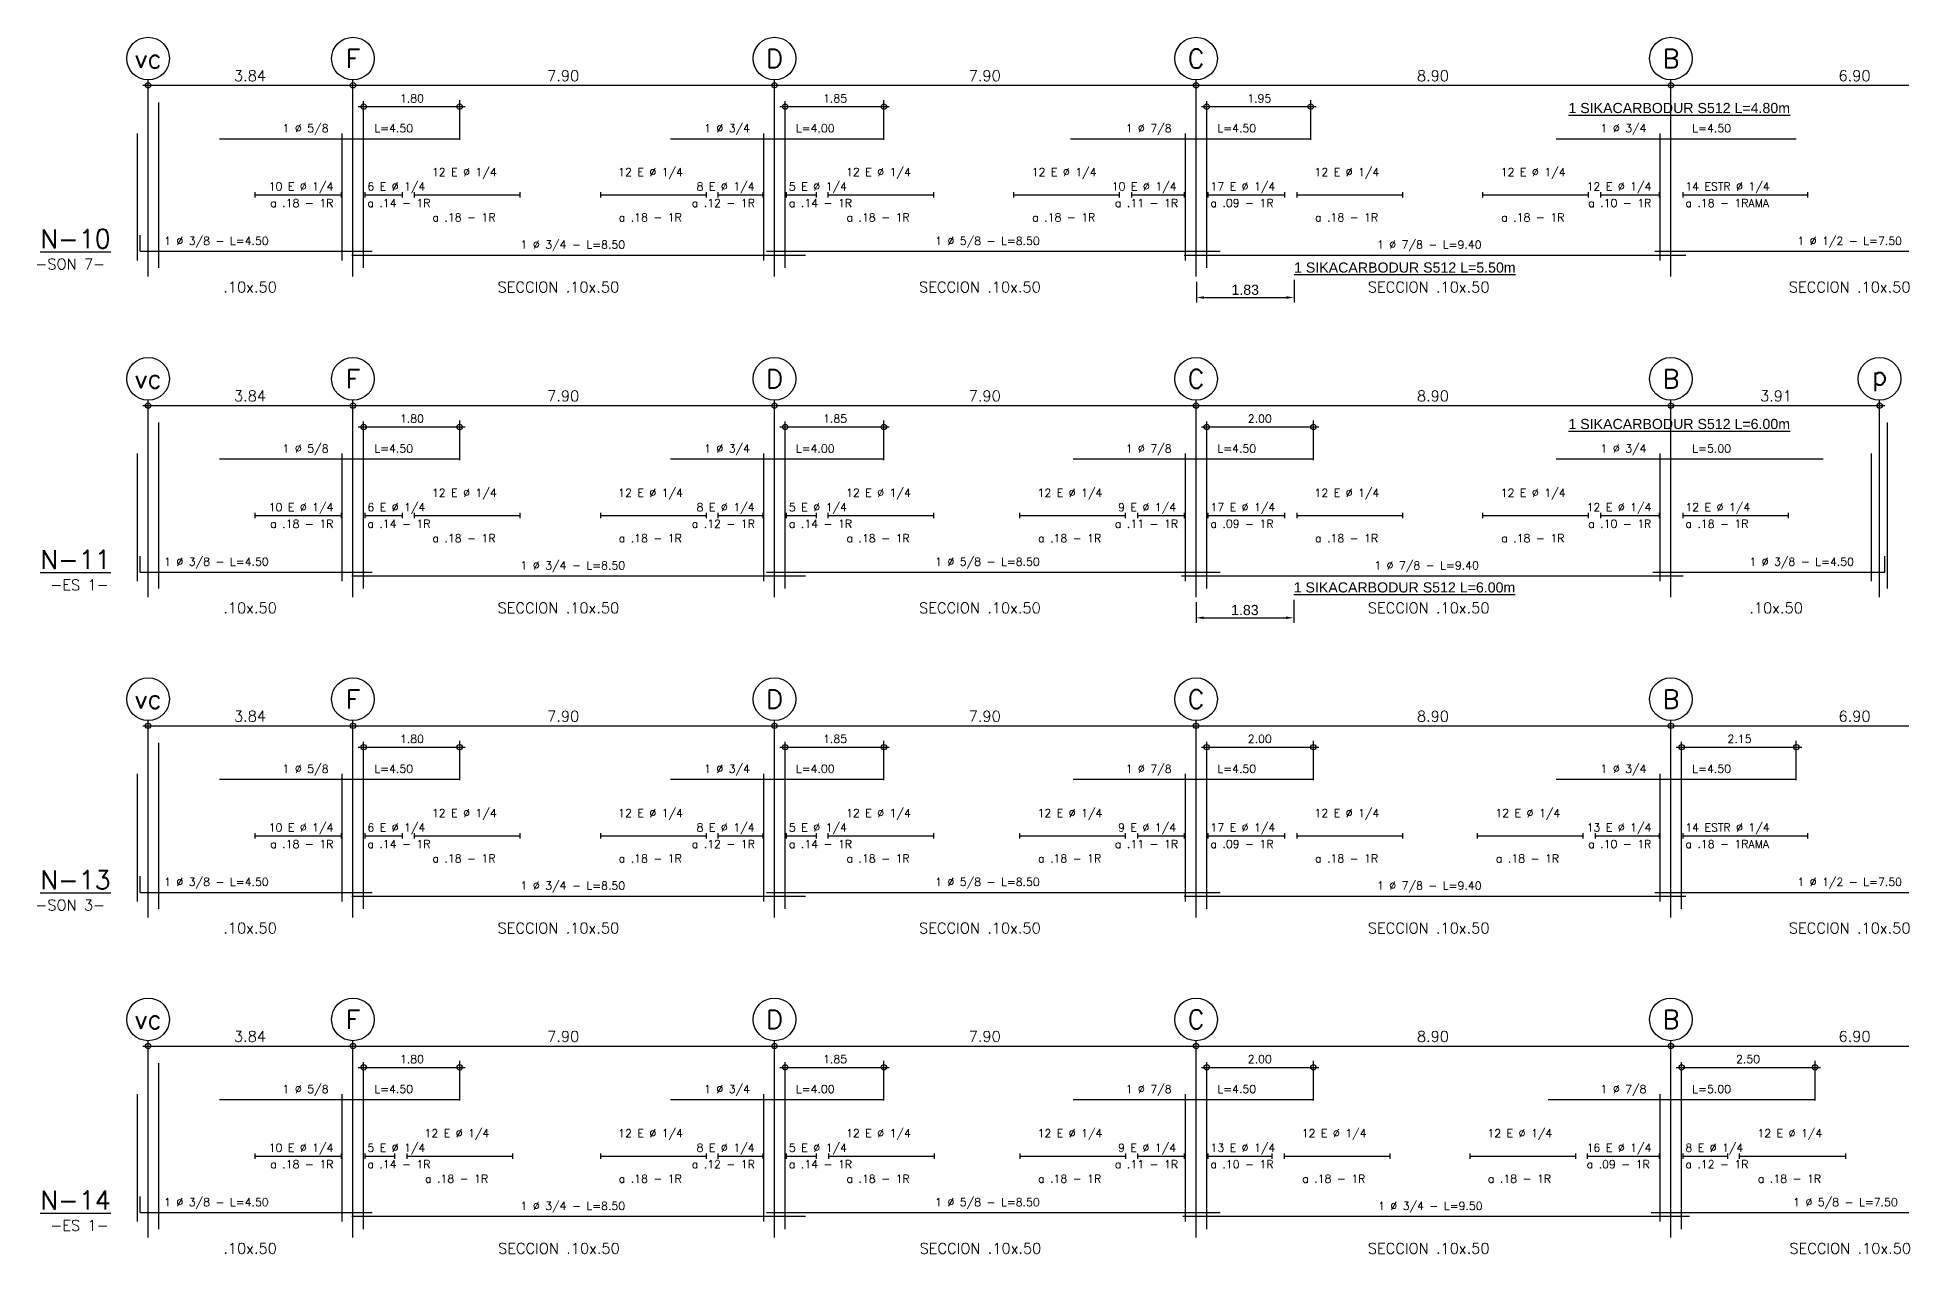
# Model space of a CAD drawing. Header units: millimetres. Extents: x 1 to 301, y -42 to 59.
# Drawn here: x 1.14 to 36.08, y 12.52 to 35.31 of the extents above; entities that cross this region are included whole.
import ezdxf
from ezdxf.enums import TextEntityAlignment as Align

# ---------------------------------------------------------------- set-up
doc = ezdxf.new("R2010")
doc.units = ezdxf.units.MM
doc.header["$LTSCALE"] = 0.0003
doc.header["$PDMODE"] = 34
doc.header["$PDSIZE"] = 0.1
for name, color, linetype in [('SIM-ACHURADOS', 8, 'Continuous'), ('SIM-COTAS', 1, 'Continuous'), ('SIM-FIBRACARB', 4, 'Continuous')]:
    doc.layers.add(name, color=color, linetype=linetype)
doc.styles.add('ARIAL EE', font='arial.ttf')
doc.styles.add('P140', font='SIMPLEX', dxfattribs={"height": 0.35})
doc.styles.add('P60', font='SIMPLEX', dxfattribs={"height": 0.16})
doc.styles.add('P80', font='SIMPLEX', dxfattribs={"height": 0.2})
doc.dimstyles.new('RE - STANDAR', dxfattribs={"dimtxt": 0.002, "dimasz": 0.0015, "dimexe": 0.001, "dimexo": 0.001, "dimgap": 0.0005, "dimtad": 1, "dimzin": 4, "dimdsep": 46, "dimtxsty": 'ARIAL EE', "dimcen": -0.001, "dimclrd": 256, "dimclre": 256, "dimclrt": 2, "dimadec": 0, "dimazin": 0, "dimtfac": 1, "dimtix": 1, "dimtofl": 0, "dimtmove": 1, "dimatfit": 0, "dimfxl": 0.0015, "dimtolj": 1, "dimtzin": 4, "dimlwd": -1, "dimlwe": -1, "dimarcsym": 0})

# ---------------------------------------------------------------- blocks, each defined once
blk = doc.blocks.new('*D13')
at = {"layer": 'SIM-COTAS', "transparency": 16777216}
for p, q in [((24.695, 30.77), (24.695, 30.344)), ((22.865, 30.73), (22.865, 30.344)), ((23.008, 30.439), (24.553, 30.439))]:
    blk.add_line(p, q, dxfattribs=at)
for points in [[(23.008, 30.463), (23.008, 30.415), (22.865, 30.439)], [(24.553, 30.463), (24.553, 30.415), (24.695, 30.439)]]:
    blk.add_solid(points, dxfattribs=at)
at = {"layer": 'SIM-COTAS', "color": 2, "transparency": 16777216, "insert": (23.78, 30.583), "char_height": 0.19, "attachment_point": 5, "style": 'ARIAL EE'}
blk.add_mtext('\\A1;1.83', dxfattribs=at)
blk = doc.blocks.new('*D15')
at = {"layer": 'SIM-COTAS', "transparency": 16777216}
for p, q in [((22.858, 24.73), (22.858, 24.344)), ((24.688, 24.776), (24.688, 24.344)), ((23, 24.439), (24.545, 24.439))]:
    blk.add_line(p, q, dxfattribs=at)
for points in [[(23, 24.463), (23, 24.415), (22.858, 24.439)], [(24.545, 24.463), (24.545, 24.415), (24.688, 24.439)]]:
    blk.add_solid(points, dxfattribs=at)
at = {"layer": 'SIM-COTAS', "color": 2, "transparency": 16777216, "insert": (23.773, 24.583), "char_height": 0.19, "attachment_point": 5, "style": 'ARIAL EE'}
blk.add_mtext('\\A1;1.83', dxfattribs=at)

msp = doc.modelspace()

# ---------------------------------------------------------------- linework, layer by layer
at = {"layer": 'SIM-ACHURADOS'}
for p, q in [((3.218, 30.835), (3.218, 34.515)), ((3.218, 34.415), (45.758, 34.415)), ((7.058, 30.835), (7.058, 34.515)), ((14.958, 30.835), (14.958, 34.515)), ((22.858, 30.835), (22.858, 34.515)), ((31.758, 30.835), (31.758, 34.515)), ((3.418, 30.995), (3.418, 34.095)), ((7.258, 30.995), (7.258, 34.095)), ((7.258, 34.015), (9.058, 34.015)), ((9.058, 33.395), (9.058, 34.135)), ((15.158, 30.995), (15.158, 34.095)), ((15.158, 34.015), (17.008, 34.015)), ((17.008, 33.395), (17.008, 34.135)), ((23.058, 30.995), (23.058, 34.095)), ((23.058, 34.015), (25.008, 34.015)), ((25.008, 33.395), (25.008, 34.135)), ((3.018, 31.135), (3.018, 33.515)), ((4.558, 33.415), (9.058, 33.415)), ((6.858, 31.135), (6.858, 33.515)), ((13.008, 33.415), (17.008, 33.415)), ((14.758, 31.135), (14.758, 33.515)), ((20.508, 33.415), (25.008, 33.415)), ((22.658, 31.135), (22.658, 33.515)), ((29.608, 33.415), (34.108, 33.415)), ((31.558, 31.135), (31.558, 33.515)), ((5.218, 32.415), (5.218, 32.315)), ((5.218, 32.365), (6.838, 32.365)), ((6.838, 32.415), (6.838, 32.315)), ((7.278, 32.415), (7.278, 32.315)), ((7.278, 32.365), (7.978, 32.365)), ((7.978, 32.415), (7.978, 32.315)), ((8.208, 32.415), (8.208, 32.315)), ((8.208, 32.365), (10.188, 32.365)), ((10.188, 32.415), (10.188, 32.315)), ((11.698, 32.415), (11.698, 32.315)), ((11.698, 32.365), (13.678, 32.365)), ((13.678, 32.415), (13.678, 32.315)), ((13.898, 32.415), (13.898, 32.315)), ((13.898, 32.365), (14.738, 32.365)), ((14.738, 32.415), (14.738, 32.315)), ((15.178, 32.415), (15.178, 32.315)), ((15.178, 32.365), (15.738, 32.365)), ((15.738, 32.415), (15.738, 32.315)), ((15.958, 32.415), (15.958, 32.315)), ((15.958, 32.365), (17.938, 32.365)), ((17.938, 32.415), (17.938, 32.315)), ((19.438, 32.415), (19.438, 32.315)), ((19.438, 32.365), (21.418, 32.365)), ((21.418, 32.415), (21.418, 32.315)), ((21.648, 32.415), (21.648, 32.315)), ((21.648, 32.365), (22.638, 32.365)), ((22.638, 32.415), (22.638, 32.315)), ((23.078, 32.415), (23.078, 32.315)), ((23.078, 32.365), (24.518, 32.365)), ((24.518, 32.415), (24.518, 32.315)), ((24.748, 32.415), (24.748, 32.315)), ((24.748, 32.365), (26.728, 32.365)), ((26.728, 32.415), (26.728, 32.315)), ((28.228, 32.415), (28.228, 32.315)), ((28.228, 32.365), (30.208, 32.365)), ((30.208, 32.415), (30.208, 32.315)), ((30.438, 32.415), (30.438, 32.315)), ((30.438, 32.365), (31.538, 32.365)), ((31.538, 32.415), (31.538, 32.315)), ((31.978, 32.415), (31.978, 32.315)), ((31.978, 32.365), (34.318, 32.365)), ((34.318, 32.415), (34.318, 32.315)), ((3.068, 31.305), (3.068, 31.605)), ((3.068, 31.305), (7.418, 31.305)), ((7.038, 31.235), (15.538, 31.235)), ((14.808, 31.305), (23.308, 31.305)), ((22.638, 31.235), (32.038, 31.235)), ((31.458, 31.305), (38.958, 31.305)), ((3.218, 24.825), (3.218, 28.515)), ((3.218, 28.415), (35.668, 28.415)), ((7.058, 24.825), (7.058, 28.515)), ((14.958, 24.825), (14.958, 28.515)), ((22.858, 24.825), (22.858, 28.515)), ((31.758, 24.825), (31.758, 28.515)), ((35.668, 24.825), (35.668, 28.515)), ((3.418, 24.985), (3.418, 28.095)), ((7.258, 24.985), (7.258, 28.095)), ((7.258, 28.015), (9.058, 28.015)), ((9.058, 27.395), (9.058, 28.135)), ((15.158, 24.985), (15.158, 28.095)), ((15.158, 28.015), (17.008, 28.015)), ((17.008, 27.395), (17.008, 28.135)), ((23.058, 24.985), (23.058, 28.095)), ((23.058, 28.015), (25.058, 28.015)), ((25.058, 27.395), (25.058, 28.135)), ((35.818, 24.985), (35.818, 28.095)), ((3.018, 25.125), (3.018, 27.515)), ((4.558, 27.415), (9.058, 27.415)), ((6.858, 25.125), (6.858, 27.515)), ((13.008, 27.415), (17.008, 27.415)), ((14.758, 25.125), (14.758, 27.515)), ((20.558, 27.415), (25.058, 27.415)), ((22.658, 25.125), (22.658, 27.515)), ((29.608, 27.415), (34.608, 27.415)), ((31.558, 25.125), (31.558, 27.515)), ((35.518, 25.125), (35.518, 27.515)), ((5.218, 26.405), (5.218, 26.305)), ((5.218, 26.355), (6.838, 26.355)), ((6.838, 26.405), (6.838, 26.305)), ((7.278, 26.405), (7.278, 26.305)), ((7.278, 26.355), (7.978, 26.355)), ((7.978, 26.405), (7.978, 26.305)), ((8.208, 26.405), (8.208, 26.305)), ((8.208, 26.355), (10.188, 26.355)), ((10.188, 26.405), (10.188, 26.305)), ((11.698, 26.405), (11.698, 26.305)), ((11.698, 26.355), (13.678, 26.355)), ((13.678, 26.405), (13.678, 26.305)), ((13.898, 26.405), (13.898, 26.305)), ((13.898, 26.355), (14.738, 26.355)), ((14.738, 26.405), (14.738, 26.305)), ((15.178, 26.405), (15.178, 26.305)), ((15.178, 26.355), (15.738, 26.355)), ((15.738, 26.405), (15.738, 26.305)), ((15.958, 26.405), (15.958, 26.305)), ((15.958, 26.355), (17.938, 26.355)), ((17.938, 26.405), (17.938, 26.305)), ((19.548, 26.405), (19.548, 26.305)), ((19.548, 26.355), (21.528, 26.355)), ((21.528, 26.405), (21.528, 26.305)), ((21.758, 26.405), (21.758, 26.305)), ((21.758, 26.355), (22.638, 26.355)), ((22.638, 26.405), (22.638, 26.305)), ((23.078, 26.405), (23.078, 26.305)), ((23.078, 26.355), (24.518, 26.355)), ((24.518, 26.405), (24.518, 26.305)), ((24.748, 26.405), (24.748, 26.305)), ((24.748, 26.355), (26.728, 26.355)), ((26.728, 26.405), (26.728, 26.305)), ((28.228, 26.405), (28.228, 26.305)), ((28.228, 26.355), (30.208, 26.355)), ((30.208, 26.405), (30.208, 26.305)), ((30.438, 26.405), (30.438, 26.305)), ((30.438, 26.355), (31.538, 26.355)), ((31.538, 26.405), (31.538, 26.305)), ((31.978, 26.405), (31.978, 26.305)), ((31.978, 26.355), (33.958, 26.355)), ((33.958, 26.405), (33.958, 26.305)), ((3.068, 25.295), (3.068, 25.595)), ((35.768, 25.295), (35.768, 25.595)), ((3.068, 25.295), (7.418, 25.295)), ((7.038, 25.225), (15.538, 25.225)), ((14.808, 25.295), (23.308, 25.295)), ((22.588, 25.225), (31.988, 25.225)), ((31.418, 25.295), (35.768, 25.295)), ((3.218, 18.825), (3.218, 22.515)), ((3.218, 22.415), (45.758, 22.415)), ((7.058, 18.825), (7.058, 22.515)), ((14.958, 18.825), (14.958, 22.515)), ((22.858, 18.825), (22.858, 22.515)), ((31.758, 18.825), (31.758, 22.515)), ((3.418, 18.985), (3.418, 22.095)), ((7.258, 18.985), (7.258, 22.095)), ((7.258, 22.015), (9.058, 22.015)), ((9.058, 21.395), (9.058, 22.135)), ((15.158, 18.985), (15.158, 22.095)), ((15.158, 22.015), (17.008, 22.015)), ((17.008, 21.395), (17.008, 22.135)), ((23.058, 18.985), (23.058, 22.095)), ((23.058, 22.015), (25.058, 22.015)), ((25.058, 21.395), (25.058, 22.135)), ((31.958, 18.985), (31.958, 22.095)), ((31.958, 22.015), (34.108, 22.015)), ((34.108, 21.395), (34.108, 22.135)), ((3.018, 19.125), (3.018, 21.515)), ((4.558, 21.415), (9.058, 21.415)), ((6.858, 19.125), (6.858, 21.515)), ((13.008, 21.415), (17.008, 21.415)), ((14.758, 19.125), (14.758, 21.515)), ((20.558, 21.415), (25.058, 21.415)), ((22.658, 19.125), (22.658, 21.515)), ((29.608, 21.415), (34.108, 21.415)), ((31.558, 19.125), (31.558, 21.515)), ((5.218, 20.405), (5.218, 20.305)), ((5.218, 20.355), (6.838, 20.355)), ((6.838, 20.405), (6.838, 20.305)), ((7.278, 20.405), (7.278, 20.305)), ((7.278, 20.355), (7.978, 20.355)), ((7.978, 20.405), (7.978, 20.305)), ((8.208, 20.405), (8.208, 20.305)), ((8.208, 20.355), (10.188, 20.355)), ((10.188, 20.405), (10.188, 20.305)), ((11.698, 20.405), (11.698, 20.305)), ((11.698, 20.355), (13.678, 20.355)), ((13.678, 20.405), (13.678, 20.305)), ((13.898, 20.405), (13.898, 20.305)), ((13.898, 20.355), (14.738, 20.355)), ((14.738, 20.405), (14.738, 20.305)), ((15.178, 20.405), (15.178, 20.305)), ((15.178, 20.355), (15.738, 20.355)), ((15.738, 20.405), (15.738, 20.305)), ((15.958, 20.405), (15.958, 20.305)), ((15.958, 20.355), (17.938, 20.355)), ((17.938, 20.405), (17.938, 20.305)), ((19.548, 20.405), (19.548, 20.305)), ((19.548, 20.355), (21.528, 20.355)), ((21.528, 20.405), (21.528, 20.305)), ((21.758, 20.405), (21.758, 20.305)), ((21.758, 20.355), (22.638, 20.355)), ((22.638, 20.405), (22.638, 20.305)), ((23.078, 20.405), (23.078, 20.305)), ((23.078, 20.355), (24.518, 20.355)), ((24.518, 20.405), (24.518, 20.305)), ((24.748, 20.405), (24.748, 20.305)), ((24.748, 20.355), (26.728, 20.355)), ((26.728, 20.405), (26.728, 20.305)), ((28.128, 20.405), (28.128, 20.305)), ((28.128, 20.355), (30.108, 20.355)), ((30.108, 20.405), (30.108, 20.305)), ((30.338, 20.405), (30.338, 20.305)), ((30.338, 20.355), (31.538, 20.355)), ((31.538, 20.405), (31.538, 20.305)), ((31.978, 20.405), (31.978, 20.305)), ((31.978, 20.355), (34.318, 20.355)), ((34.318, 20.405), (34.318, 20.305)), ((3.068, 19.295), (3.068, 19.595)), ((3.068, 19.295), (7.418, 19.295)), ((7.038, 19.225), (15.538, 19.225)), ((14.808, 19.295), (23.308, 19.295)), ((22.638, 19.225), (32.038, 19.225)), ((31.458, 19.295), (38.958, 19.295)), ((3.218, 12.825), (3.218, 16.515)), ((7.058, 12.825), (7.058, 16.515)), ((14.958, 12.825), (14.958, 16.515)), ((22.858, 12.825), (22.858, 16.515)), ((31.758, 12.825), (31.758, 16.515)), ((3.218, 16.415), (40.138, 16.415)), ((3.418, 12.985), (3.418, 16.095)), ((7.258, 12.985), (7.258, 16.095)), ((9.058, 15.395), (9.058, 16.135)), ((15.158, 12.985), (15.158, 16.095)), ((17.008, 15.395), (17.008, 16.135)), ((23.058, 12.985), (23.058, 16.095)), ((25.058, 15.395), (25.058, 16.135)), ((31.958, 12.985), (31.958, 16.095)), ((34.458, 15.395), (34.458, 16.135)), ((7.258, 16.015), (9.058, 16.015)), ((15.158, 16.015), (17.008, 16.015)), ((23.058, 16.015), (25.058, 16.015)), ((31.958, 16.015), (34.458, 16.015)), ((3.018, 13.125), (3.018, 15.515)), ((4.558, 15.415), (9.058, 15.415)), ((6.858, 13.125), (6.858, 15.515)), ((13.008, 15.415), (17.008, 15.415)), ((14.758, 13.125), (14.758, 15.515)), ((20.558, 15.415), (25.058, 15.415)), ((22.658, 13.125), (22.658, 15.515)), ((29.458, 15.415), (34.458, 15.415)), ((31.558, 13.125), (31.558, 15.515)), ((5.218, 14.405), (5.218, 14.305)), ((5.218, 14.355), (6.838, 14.355)), ((6.838, 14.405), (6.838, 14.305)), ((7.278, 14.405), (7.278, 14.305)), ((7.278, 14.355), (7.838, 14.355)), ((7.838, 14.405), (7.838, 14.305)), ((8.068, 14.405), (8.068, 14.305)), ((8.068, 14.355), (10.048, 14.355)), ((10.048, 14.405), (10.048, 14.305)), ((11.698, 14.405), (11.698, 14.305)), ((11.698, 14.355), (13.678, 14.355)), ((13.678, 14.405), (13.678, 14.305)), ((13.898, 14.405), (13.898, 14.305)), ((13.898, 14.355), (14.738, 14.355)), ((14.738, 14.405), (14.738, 14.305)), ((15.178, 14.405), (15.178, 14.305)), ((15.178, 14.355), (15.738, 14.355)), ((15.738, 14.405), (15.738, 14.305)), ((15.968, 14.405), (15.968, 14.305)), ((15.968, 14.355), (17.948, 14.355)), ((17.948, 14.405), (17.948, 14.305)), ((19.558, 14.405), (19.558, 14.305)), ((19.558, 14.355), (21.538, 14.355)), ((21.538, 14.405), (21.538, 14.305)), ((21.758, 14.405), (21.758, 14.305)), ((21.758, 14.355), (22.638, 14.355)), ((22.638, 14.405), (22.638, 14.305)), ((23.078, 14.405), (23.078, 14.305)), ((23.078, 14.355), (24.278, 14.355)), ((24.278, 14.405), (24.278, 14.305)), ((24.508, 14.405), (24.508, 14.305)), ((24.508, 14.355), (26.488, 14.355)), ((26.488, 14.405), (26.488, 14.305)), ((27.988, 14.405), (27.988, 14.305)), ((27.988, 14.355), (29.968, 14.355)), ((29.968, 14.405), (29.968, 14.305)), ((30.188, 14.405), (30.188, 14.305)), ((30.188, 14.355), (31.538, 14.355)), ((31.538, 14.405), (31.538, 14.305)), ((31.978, 14.405), (31.978, 14.305)), ((31.978, 14.355), (32.818, 14.355)), ((32.818, 14.405), (32.818, 14.305)), ((33.038, 14.405), (33.038, 14.305)), ((33.038, 14.355), (35.028, 14.355)), ((35.028, 14.405), (35.028, 14.305)), ((3.068, 13.295), (3.068, 13.595)), ((3.068, 13.295), (7.418, 13.295)), ((14.808, 13.295), (23.308, 13.295)), ((31.388, 13.295), (38.888, 13.295)), ((7.038, 13.225), (15.538, 13.225)), ((22.608, 13.225), (32.108, 13.225))]:
    msp.add_line(p, q, dxfattribs=at)
for centre in [(3.218, 34.915), (7.058, 34.915), (14.958, 34.915), (22.858, 34.915), (31.758, 34.915), (3.218, 28.915), (7.058, 28.915), (14.958, 28.915), (22.858, 28.915), (31.758, 28.915), (35.668, 28.915), (3.218, 22.915), (7.058, 22.915), (14.958, 22.915), (22.858, 22.915), (31.758, 22.915), (3.218, 16.915), (7.058, 16.915), (14.958, 16.915), (22.858, 16.915), (31.758, 16.915)]:
    msp.add_circle(centre, 0.4, dxfattribs=at)
for p in [(3.218, 34.415), (7.058, 34.415), (14.958, 34.415), (22.858, 34.415), (31.758, 34.415), (7.258, 34.015), (9.058, 34.015), (15.158, 34.015), (17.008, 34.015), (23.058, 34.015), (25.008, 34.015), (3.218, 28.415), (7.058, 28.415), (14.958, 28.415), (22.858, 28.415), (31.758, 28.415), (35.668, 28.415), (7.258, 28.015), (9.058, 28.015), (15.158, 28.015), (17.008, 28.015), (23.058, 28.015), (25.058, 28.015), (3.218, 22.415), (7.058, 22.415), (14.958, 22.415), (22.858, 22.415), (31.758, 22.415), (7.258, 22.015), (9.058, 22.015), (15.158, 22.015), (17.008, 22.015), (23.058, 22.015), (25.058, 22.015), (31.958, 22.015), (34.108, 22.015), (3.218, 16.415), (7.058, 16.415), (14.958, 16.415), (22.858, 16.415), (31.758, 16.415), (7.258, 16.015), (9.058, 16.015), (15.158, 16.015), (17.008, 16.015), (23.058, 16.015), (25.058, 16.015), (31.958, 16.015), (34.458, 16.015)]:
    msp.add_point(p, dxfattribs=at)

# ---------------------------------------------------------------- texts
at = {"layer": 'SIM-ACHURADOS', "style": 'P140'}
for s, p in [('vc', (3.218, 34.915)), ('F', (7.058, 34.915)), ('D', (14.958, 34.915)), ('C', (22.858, 34.915)), ('B', (31.758, 34.915)), ('F', (7.058, 28.915)), ('D', (14.958, 28.915)), ('C', (22.858, 28.915)), ('B', (31.758, 28.915)), ('p', (35.668, 28.915)), ('vc', (3.218, 28.915)), ('F', (7.058, 22.915)), ('D', (14.958, 22.915)), ('C', (22.858, 22.915)), ('B', (31.758, 22.915)), ('vc', (3.218, 22.915)), ('vc', (3.218, 16.915)), ('F', (7.058, 16.915)), ('D', (14.958, 16.915)), ('C', (22.858, 16.915)), ('B', (31.758, 16.915))]:
    msp.add_text(s, height=0.35, dxfattribs=at).set_placement(p, align=Align.MIDDLE)
at = {"layer": 'SIM-ACHURADOS'}
for s, height, style, p in [('3.84', 0.2, 'P80', (4.828, 34.495)), ('7.90', 0.2, 'P80', (10.698, 34.495)), ('7.90', 0.2, 'P80', (18.598, 34.495)), ('8.90', 0.2, 'P80', (26.998, 34.495)), ('6.90', 0.2, 'P80', (34.898, 34.495)), ('1.80', 0.15, 'P60', (7.938, 34.095)), ('1.85', 0.15, 'P60', (15.868, 34.095)), ('1.95', 0.15, 'P60', (23.818, 34.095)), ('1 %%c 5/8', 0.15, 'P60', (5.738, 33.535)), ('L=4.50', 0.15, 'P60', (7.458, 33.535)), ('1 %%c 3/4', 0.15, 'P60', (13.638, 33.535)), ('L=4.00', 0.15, 'P60', (15.358, 33.535)), ('1 %%c 7/8', 0.15, 'P60', (21.538, 33.535)), ('L=4.50', 0.15, 'P60', (23.258, 33.535)), ('1 %%c 3/4', 0.15, 'P60', (30.438, 33.535)), ('L=4.50', 0.15, 'P60', (32.158, 33.535)), ('12 E %%c 1/4', 0.15, 'P60', (8.538, 32.715)), ('12 E %%c 1/4', 0.15, 'P60', (12.028, 32.715)), ('12 E %%c 1/4', 0.15, 'P60', (16.298, 32.715)), ('12 E %%c 1/4', 0.15, 'P60', (19.778, 32.715)), ('12 E %%c 1/4', 0.15, 'P60', (25.078, 32.715)), ('12 E %%c 1/4', 0.15, 'P60', (28.568, 32.715)), ('10 E %%c 1/4', 0.15, 'P60', (5.478, 32.445)), ('6 E %%c 1/4', 0.15, 'P60', (7.328, 32.445)), ('8 E %%c 1/4', 0.15, 'P60', (13.498, 32.445)), ('5 E %%c 1/4', 0.15, 'P60', (15.228, 32.445)), ('10 E %%c 1/4', 0.15, 'P60', (21.278, 32.445)), ('17 E %%c 1/4', 0.15, 'P60', (23.128, 32.445)), ('12 E %%c 1/4', 0.15, 'P60', (30.178, 32.445)), ('14 ESTR %%c 1/4', 0.15, 'P60', (32.028, 32.445)), ('a .18 - 1R', 0.15, 'P60', (5.508, 32.135)), ('a .14 - 1R', 0.15, 'P60', (7.328, 32.135)), ('a .12 - 1R', 0.15, 'P60', (13.408, 32.135)), ('a .14 - 1R', 0.15, 'P60', (15.228, 32.135)), ('a .11 - 1R', 0.15, 'P60', (21.338, 32.135)), ('a .09 - 1R', 0.15, 'P60', (23.128, 32.135)), ('a .10 - 1R', 0.15, 'P60', (30.208, 32.135)), ('a .18 - 1RAMA', 0.15, 'P60', (32.028, 32.135)), ('a .18 - 1R', 0.15, 'P60', (8.548, 31.865)), ('a .18 - 1R', 0.15, 'P60', (12.038, 31.865)), ('a .18 - 1R', 0.15, 'P60', (16.308, 31.865)), ('a .18 - 1R', 0.15, 'P60', (19.788, 31.865)), ('a .18 - 1R', 0.15, 'P60', (25.088, 31.865)), ('a .18 - 1R', 0.15, 'P60', (28.578, 31.865)), ('1 %%c 3/8 - L=4.50', 0.15, 'P60', (3.518, 31.425)), ('1 %%c 3/4 - L=8.50', 0.15, 'P60', (10.198, 31.355)), ('1 %%c 5/8 - L=8.50', 0.15, 'P60', (17.968, 31.425)), ('1 %%c 7/8 - L=9.40', 0.15, 'P60', (26.248, 31.355)), ('1 %%c 1/2 - L=7.50', 0.15, 'P60', (34.128, 31.425)), ('-SON 7-', 0.2, 'P80', (1.108, 30.965)), ('.10x.50', 0.2, 'P80', (4.628, 30.535)), ('SECCION .10x.50', 0.2, 'P80', (9.768, 30.535)), ('SECCION .10x.50', 0.2, 'P80', (17.668, 30.535)), ('SECCION .10x.50', 0.2, 'P80', (26.078, 30.535)), ('SECCION .10x.50', 0.2, 'P80', (33.968, 30.535)), ('3.84', 0.2, 'P80', (4.828, 28.495)), ('7.90', 0.2, 'P80', (10.698, 28.495)), ('7.90', 0.2, 'P80', (18.598, 28.495)), ('8.90', 0.2, 'P80', (26.998, 28.495)), ('3.91', 0.2, 'P80', (33.428, 28.495)), ('1.80', 0.15, 'P60', (7.938, 28.095)), ('1.85', 0.15, 'P60', (15.868, 28.095)), ('2.00', 0.15, 'P60', (23.828, 28.095)), ('1 %%c 5/8', 0.15, 'P60', (5.738, 27.535)), ('L=4.50', 0.15, 'P60', (7.458, 27.535)), ('1 %%c 3/4', 0.15, 'P60', (13.638, 27.535)), ('L=4.00', 0.15, 'P60', (15.358, 27.535)), ('1 %%c 7/8', 0.15, 'P60', (21.538, 27.535)), ('L=4.50', 0.15, 'P60', (23.258, 27.535)), ('1 %%c 3/4', 0.15, 'P60', (30.438, 27.535)), ('L=5.00', 0.15, 'P60', (32.158, 27.535)), ('10 E %%c 1/4', 0.15, 'P60', (5.478, 26.435)), ('6 E %%c 1/4', 0.15, 'P60', (7.328, 26.435)), ('12 E %%c 1/4', 0.15, 'P60', (8.538, 26.705)), ('12 E %%c 1/4', 0.15, 'P60', (12.028, 26.705)), ('8 E %%c 1/4', 0.15, 'P60', (13.498, 26.435)), ('5 E %%c 1/4', 0.15, 'P60', (15.228, 26.435)), ('12 E %%c 1/4', 0.15, 'P60', (16.298, 26.705)), ('12 E %%c 1/4', 0.15, 'P60', (19.888, 26.705)), ('9 E %%c 1/4', 0.15, 'P60', (21.398, 26.435)), ('17 E %%c 1/4', 0.15, 'P60', (23.128, 26.435)), ('12 E %%c 1/4', 0.15, 'P60', (25.078, 26.705)), ('12 E %%c 1/4', 0.15, 'P60', (28.568, 26.705)), ('12 E %%c 1/4', 0.15, 'P60', (30.178, 26.435)), ('12 E %%c 1/4', 0.15, 'P60', (32.028, 26.435)), ('a .18 - 1R', 0.15, 'P60', (5.508, 26.125)), ('a .14 - 1R', 0.15, 'P60', (7.328, 26.125)), ('a .12 - 1R', 0.15, 'P60', (13.408, 26.125)), ('a .14 - 1R', 0.15, 'P60', (15.228, 26.125)), ('a .11 - 1R', 0.15, 'P60', (21.338, 26.125)), ('a .09 - 1R', 0.15, 'P60', (23.128, 26.125)), ('a .10 - 1R', 0.15, 'P60', (30.208, 26.125)), ('a .18 - 1R', 0.15, 'P60', (32.028, 26.125)), ('a .18 - 1R', 0.15, 'P60', (8.548, 25.855)), ('a .18 - 1R', 0.15, 'P60', (12.038, 25.855)), ('a .18 - 1R', 0.15, 'P60', (16.308, 25.855)), ('a .18 - 1R', 0.15, 'P60', (19.898, 25.855)), ('a .18 - 1R', 0.15, 'P60', (25.088, 25.855)), ('a .18 - 1R', 0.15, 'P60', (28.578, 25.855)), ('1 %%c 3/8 - L=4.50', 0.15, 'P60', (3.518, 25.415)), ('1 %%c 3/4 - L=8.50', 0.15, 'P60', (10.198, 25.345)), ('1 %%c 5/8 - L=8.50', 0.15, 'P60', (17.968, 25.415)), ('1 %%c 7/8 - L=9.40', 0.15, 'P60', (26.198, 25.345)), ('1 %%c 3/8 - L=4.50', 0.15, 'P60', (33.228, 25.415)), ('-ES 1-', 0.2, 'P80', (1.388, 24.955)), ('.10x.50', 0.2, 'P80', (4.628, 24.525)), ('SECCION .10x.50', 0.2, 'P80', (9.768, 24.525)), ('SECCION .10x.50', 0.2, 'P80', (17.668, 24.525)), ('SECCION .10x.50', 0.2, 'P80', (26.078, 24.525)), ('.10x.50', 0.2, 'P80', (33.228, 24.525)), ('3.84', 0.2, 'P80', (4.828, 22.495)), ('7.90', 0.2, 'P80', (10.698, 22.495)), ('7.90', 0.2, 'P80', (18.598, 22.495)), ('8.90', 0.2, 'P80', (26.998, 22.495)), ('6.90', 0.2, 'P80', (34.898, 22.495)), ('1.80', 0.15, 'P60', (7.938, 22.095)), ('1.85', 0.15, 'P60', (15.868, 22.095)), ('2.00', 0.15, 'P60', (23.828, 22.095)), ('2.15', 0.15, 'P60', (32.818, 22.095)), ('1 %%c 5/8', 0.15, 'P60', (5.738, 21.535)), ('L=4.50', 0.15, 'P60', (7.458, 21.535)), ('1 %%c 3/4', 0.15, 'P60', (13.638, 21.535)), ('L=4.00', 0.15, 'P60', (15.358, 21.535)), ('1 %%c 7/8', 0.15, 'P60', (21.538, 21.535)), ('L=4.50', 0.15, 'P60', (23.258, 21.535)), ('1 %%c 3/4', 0.15, 'P60', (30.438, 21.535)), ('L=4.50', 0.15, 'P60', (32.158, 21.535)), ('12 E %%c 1/4', 0.15, 'P60', (8.538, 20.705)), ('12 E %%c 1/4', 0.15, 'P60', (12.028, 20.705)), ('12 E %%c 1/4', 0.15, 'P60', (16.298, 20.705)), ('12 E %%c 1/4', 0.15, 'P60', (19.888, 20.705)), ('12 E %%c 1/4', 0.15, 'P60', (25.078, 20.705)), ('12 E %%c 1/4', 0.15, 'P60', (28.468, 20.705)), ('10 E %%c 1/4', 0.15, 'P60', (5.478, 20.435)), ('a .18 - 1R', 0.15, 'P60', (5.508, 20.125)), ('a .14 - 1R', 0.15, 'P60', (7.328, 20.125)), ('6 E %%c 1/4', 0.15, 'P60', (7.328, 20.435)), ('a .12 - 1R', 0.15, 'P60', (13.408, 20.125)), ('8 E %%c 1/4', 0.15, 'P60', (13.498, 20.435)), ('5 E %%c 1/4', 0.15, 'P60', (15.228, 20.435)), ('a .14 - 1R', 0.15, 'P60', (15.228, 20.125)), ('a .11 - 1R', 0.15, 'P60', (21.338, 20.125)), ('9 E %%c 1/4', 0.15, 'P60', (21.398, 20.435)), ('a .09 - 1R', 0.15, 'P60', (23.128, 20.125)), ('17 E %%c 1/4', 0.15, 'P60', (23.128, 20.435)), ('13 E %%c 1/4', 0.15, 'P60', (30.178, 20.435)), ('a .10 - 1R', 0.15, 'P60', (30.208, 20.125)), ('a .18 - 1RAMA', 0.15, 'P60', (32.028, 20.125)), ('14 ESTR %%c 1/4', 0.15, 'P60', (32.028, 20.435)), ('a .18 - 1R', 0.15, 'P60', (8.548, 19.855)), ('a .18 - 1R', 0.15, 'P60', (12.038, 19.855)), ('a .18 - 1R', 0.15, 'P60', (16.308, 19.855)), ('a .18 - 1R', 0.15, 'P60', (19.898, 19.855)), ('a .18 - 1R', 0.15, 'P60', (25.088, 19.855)), ('a .18 - 1R', 0.15, 'P60', (28.478, 19.855)), ('1 %%c 3/8 - L=4.50', 0.15, 'P60', (3.518, 19.415)), ('1 %%c 5/8 - L=8.50', 0.15, 'P60', (17.968, 19.415)), ('1 %%c 1/2 - L=7.50', 0.15, 'P60', (34.128, 19.415)), ('1 %%c 3/4 - L=8.50', 0.15, 'P60', (10.198, 19.345)), ('1 %%c 7/8 - L=9.40', 0.15, 'P60', (26.248, 19.345)), ('-SON 3-', 0.2, 'P80', (1.108, 18.955)), ('.10x.50', 0.2, 'P80', (4.628, 18.525)), ('SECCION .10x.50', 0.2, 'P80', (9.768, 18.525)), ('SECCION .10x.50', 0.2, 'P80', (17.668, 18.525)), ('SECCION .10x.50', 0.2, 'P80', (26.078, 18.525)), ('SECCION .10x.50', 0.2, 'P80', (33.968, 18.525)), ('3.84', 0.2, 'P80', (4.828, 16.495)), ('7.90', 0.2, 'P80', (10.698, 16.495)), ('7.90', 0.2, 'P80', (18.598, 16.495)), ('8.90', 0.2, 'P80', (26.998, 16.495)), ('6.90', 0.2, 'P80', (34.898, 16.495)), ('1.80', 0.15, 'P60', (7.938, 16.095)), ('1.85', 0.15, 'P60', (15.868, 16.095)), ('2.00', 0.15, 'P60', (23.828, 16.095)), ('2.50', 0.15, 'P60', (32.978, 16.095)), ('1 %%c 5/8', 0.15, 'P60', (5.738, 15.535)), ('L=4.50', 0.15, 'P60', (7.458, 15.535)), ('1 %%c 3/4', 0.15, 'P60', (13.638, 15.535)), ('L=4.00', 0.15, 'P60', (15.358, 15.535)), ('1 %%c 7/8', 0.15, 'P60', (21.538, 15.535)), ('L=4.50', 0.15, 'P60', (23.258, 15.535)), ('1 %%c 7/8', 0.15, 'P60', (30.438, 15.535)), ('L=5.00', 0.15, 'P60', (32.158, 15.535)), ('12 E %%c 1/4', 0.15, 'P60', (8.398, 14.705)), ('12 E %%c 1/4', 0.15, 'P60', (12.028, 14.705)), ('12 E %%c 1/4', 0.15, 'P60', (16.298, 14.705)), ('12 E %%c 1/4', 0.15, 'P60', (19.888, 14.705)), ('12 E %%c 1/4', 0.15, 'P60', (24.838, 14.705)), ('12 E %%c 1/4', 0.15, 'P60', (28.318, 14.705)), ('12 E %%c 1/4', 0.15, 'P60', (33.378, 14.705)), ('10 E %%c 1/4', 0.15, 'P60', (5.478, 14.435)), ('5 E %%c 1/4', 0.15, 'P60', (7.328, 14.435)), ('8 E %%c 1/4', 0.15, 'P60', (13.498, 14.435)), ('5 E %%c 1/4', 0.15, 'P60', (15.228, 14.435)), ('9 E %%c 1/4', 0.15, 'P60', (21.398, 14.435)), ('13 E %%c 1/4', 0.15, 'P60', (23.128, 14.435)), ('16 E %%c 1/4', 0.15, 'P60', (30.178, 14.435)), ('8 E %%c 1/4', 0.15, 'P60', (32.028, 14.435)), ('a .18 - 1R', 0.15, 'P60', (5.508, 14.125)), ('a .14 - 1R', 0.15, 'P60', (7.328, 14.125)), ('a .18 - 1R', 0.15, 'P60', (8.408, 13.855)), ('a .18 - 1R', 0.15, 'P60', (12.038, 13.855)), ('a .12 - 1R', 0.15, 'P60', (13.408, 14.125)), ('a .14 - 1R', 0.15, 'P60', (15.228, 14.125)), ('a .18 - 1R', 0.15, 'P60', (16.308, 13.855)), ('a .18 - 1R', 0.15, 'P60', (19.898, 13.855)), ('a .11 - 1R', 0.15, 'P60', (21.338, 14.125)), ('a .10 - 1R', 0.15, 'P60', (23.128, 14.125)), ('a .18 - 1R', 0.15, 'P60', (24.848, 13.855)), ('a .18 - 1R', 0.15, 'P60', (28.328, 13.855)), ('a .09 - 1R', 0.15, 'P60', (30.178, 14.125)), ('a .12 - 1R', 0.15, 'P60', (32.028, 14.125)), ('a .18 - 1R', 0.15, 'P60', (33.388, 13.855)), ('1 %%c 3/8 - L=4.50', 0.15, 'P60', (3.518, 13.415)), ('1 %%c 3/4 - L=8.50', 0.15, 'P60', (10.198, 13.345)), ('1 %%c 5/8 - L=8.50', 0.15, 'P60', (17.968, 13.415)), ('1 %%c 3/4 - L=9.50', 0.15, 'P60', (26.268, 13.345)), ('1 %%c 5/8 - L=7.50', 0.15, 'P60', (34.048, 13.415)), ('-ES 1-', 0.2, 'P80', (1.388, 12.955)), ('.10x.50', 0.2, 'P80', (4.628, 12.525)), ('SECCION .10x.50', 0.2, 'P80', (9.778, 12.525)), ('SECCION .10x.50', 0.2, 'P80', (17.678, 12.525)), ('SECCION .10x.50', 0.2, 'P80', (26.078, 12.525)), ('SECCION .10x.50', 0.2, 'P80', (33.978, 12.525))]:
    msp.add_text(s, height=height, dxfattribs=dict(at, style=style)).set_placement(p)
at = {"layer": 'SIM-ACHURADOS', "style": 'P140'}
for s, p in [('%%UN-10', (2.518, 31.365)), ('%%UN-11', (2.518, 25.355)), ('%%UN-13', (2.518, 19.355)), ('%%UN-14', (2.518, 13.355))]:
    msp.add_text(s, height=0.35, dxfattribs=at).set_placement(p, align=Align.RIGHT)
at = {"layer": 'SIM-FIBRACARB', "char_height": 0.19, "attachment_point": 1, "style": 'ARIAL EE'}
for s, width, insert in [('{\\L1 SIKACARBODUR S512 L=4.80m}', 4.25205, (29.837, 34.085)), ('{\\L1 SIKACARBODUR S512 L=5.50m}', 4.29267, (24.695, 31.096)), ('{\\L1 SIKACARBODUR S512 L=6.00m}', 4.2587, (29.837, 28.165)), ('{\\L1 SIKACARBODUR S512 L=6.00m}', 4.30891, (24.688, 25.103))]:
    msp.add_mtext_dynamic_manual_height_columns(s, width=width, gutter_width=0.00475, heights=[0], dxfattribs=dict(at, insert=insert))

# ---------------------------------------------------------------- dimensions: what is measured, and where the dimension line sits
at = {"layer": 'SIM-COTAS'}
for base, p1, p2, picture, middle in [((24.695, 30.439), (22.865, 30.825), (24.695, 30.865), '*D13', (23.78, 30.583)), ((24.688, 24.439), (22.858, 24.825), (24.688, 24.871), '*D15', (23.773, 24.583))]:
    dim = msp.add_linear_dim(base=base, p1=p1, p2=p2, dimstyle='RE - STANDAR', dxfattribs=at)
    dim.commit()
    dim.dimension.update_dxf_attribs({"geometry": picture, "text_midpoint": middle})

doc.saveas('drawing.dxf')
